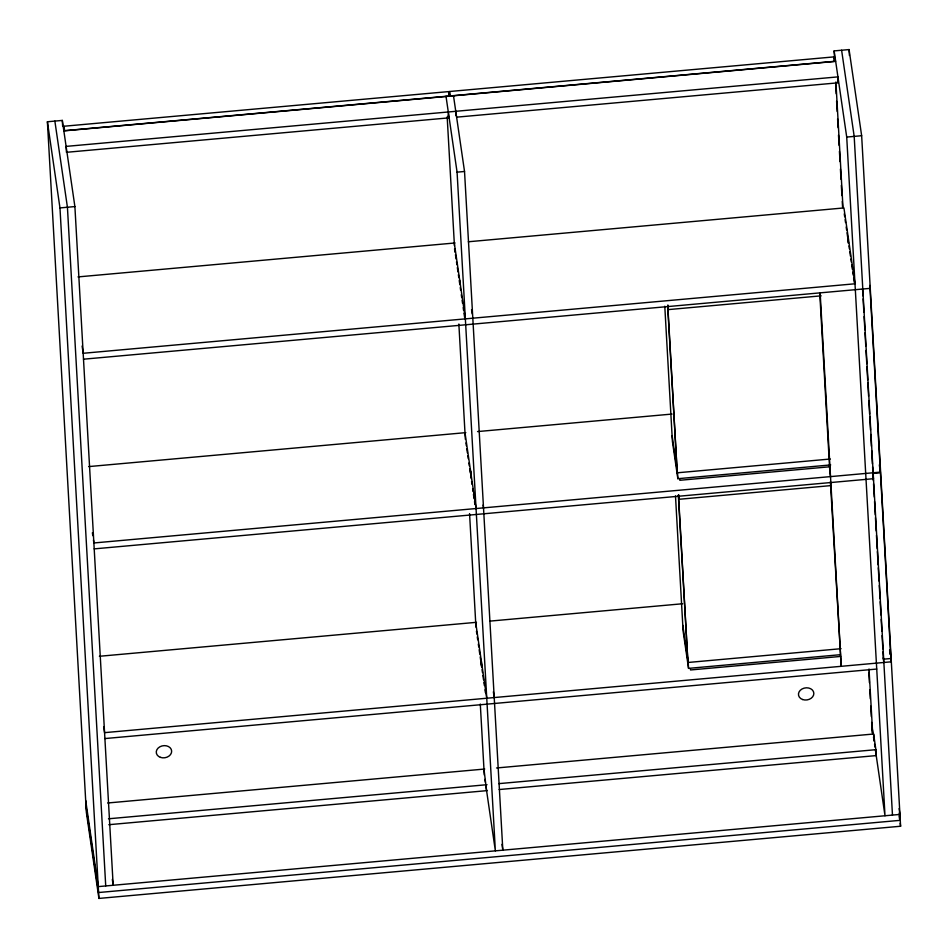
<?xml version="1.0" encoding="UTF-8"?>
<svg xmlns="http://www.w3.org/2000/svg" width="948" height="948" viewBox="0 0 948 948"><rect width="100%" height="100%" fill="white"/><g stroke="black" fill="none" stroke-linecap="round" stroke-linejoin="round"><path stroke-width="1.42" d="M834.738 61.265L834.145 50.908L849.076 49.569L861.649 135.718L900.6 826.241L98.924 898.431L86.351 812.282L47.4 121.759L62.319 120.42L74.892 206.569L113.179 885.278L112.326 879.436M64.227 130.67L63.978 126.238L448.605 91.6L449.281 96.163M449.459 91.518L834.098 56.88L834.761 61.454L450.134 96.092L449.459 91.518L449.719 95.949M63.824 130.729L835.65 61.217M447.8 96.305L64.642 130.812L63.978 126.238M449.411 117.813L66.443 152.308L66.111 146.395L837.937 76.883L838.269 82.796L456.782 117.149M47.4 121.759L59.973 207.92L74.892 206.569M446.01 96.317L457.078 172.157L464.532 171.481L502.831 850.178L501.978 844.348M834.145 50.908L846.718 137.069L861.649 135.718M77.997 276.911L455.076 242.961M468.324 241.764L843.933 207.932L855.001 283.784L83.175 353.284L82.109 345.996M83.507 359.197L870.252 288.346L869.826 285.419M667.676 305.315L668.304 309.605L821.169 295.835M88.697 466.594L465.824 432.632M477.555 431.577L672.061 414.063M672.085 435.582L677.512 472.779L830.377 459.01M664.785 306.216L672.416 441.484L677.844 478.693L830.709 464.923M829.879 466.772L679.846 480.281L679.692 479.238M883.026 651.809L883.441 659.18L890.907 658.516L880.431 472.791L872.966 473.467L873.381 480.837M94.208 548.88L873.487 478.693L873.072 475.778M678.377 494.998L679.005 499.288L830.401 485.649M99.398 656.277L476.477 622.315M489.737 621.13L682.69 603.746M682.785 625.265L688.212 662.462L841.077 648.693M675.486 495.899L683.117 631.167L688.544 668.376L839.94 654.736M840.58 656.443L690.547 669.963L690.393 668.921M104.908 738.563L876.734 669.051M107.681 802.992L484.748 769.029M496.539 767.975L873.606 734.013L875.893 749.678L876.225 755.592L499.158 789.542M108.487 818.788L487.035 784.695M498.826 783.64L875.893 749.678M108.819 824.701L487.367 790.608M841.611 50.232L854.184 136.393L892.471 815.09M837.854 79.952L838.269 82.796M844.265 213.845L844.692 216.76M845.118 219.675L845.545 222.59M846.185 226.975L846.611 229.89M847.026 232.805L848.519 243.02M848.946 245.923L849.372 248.85M849.799 251.753L850.439 256.138M850.866 259.053L851.292 261.98M851.707 264.883L852.347 269.268M852.773 272.183L853.2 275.098M853.627 278.013L854.267 282.397M879.329 464.864L880.431 472.791M872.729 469.876L873.155 472.791M889.639 649.807L890.267 654.156M889.615 650.079L890.255 654.476M890.682 657.402L891.321 661.799L104.576 732.65L103.723 726.82M883.192 657.9L883.856 662.474M899.083 808.585L899.936 814.415L98.26 886.617L85.687 800.468M899.202 813.029L900.268 820.328L98.592 892.53L86.019 806.369M899.107 816.015L899.534 818.942M900.173 823.314L900.6 826.241M872.444 729.605L873.084 733.989M873.511 736.916L874.139 741.289M874.566 744.192L874.992 747.131M875.395 749.892L885.005 815.766L846.718 137.069M829.856 472.057L830.519 476.631M453.476 95.641L464.532 171.481M448.214 115.04L448.629 117.884L448.297 111.971M471.559 309.593L472.187 313.895M454.293 243.032L465.35 318.872M454.625 248.933L455.04 251.801M455.455 254.668L456.083 258.97M456.498 261.838L456.924 264.705M457.339 267.573L457.967 271.875M458.382 274.742L458.808 277.61M459.223 280.478L459.638 283.334M460.254 287.505L460.669 290.372M461.297 294.674L461.712 297.542M462.126 300.409L462.553 303.277M463.181 307.579L463.596 310.446M464.01 313.314L464.639 317.616M483.101 505.011L483.516 507.879M464.994 432.703L476.05 508.555M465.954 442.917L466.369 445.785M466.783 448.653L467.411 452.954M467.826 455.822L468.253 458.69M468.881 462.991L469.296 465.847M469.71 468.715L470.338 473.016M471.156 478.621L470.409 469.841M471.571 481.489L471.997 484.357M472.625 488.658L473.04 491.526M473.455 494.394L474.083 498.695M474.51 501.563L474.924 504.419M493.375 691.827L494.216 697.562M475.695 622.386L486.751 698.226M476.441 631.167L476.856 634.034M477.282 636.902L477.697 639.77M478.325 644.071L478.74 646.939M479.155 649.795L479.783 654.096M480.209 656.964L480.624 659.832M481.039 662.699L481.667 667.001L481.335 661.088M482.07 669.738L482.485 672.606M482.899 675.474L483.527 679.775M483.954 682.643L484.369 685.511M484.997 689.8L485.412 692.668M483.966 769.101L486.585 790.679M484.938 779.386L485.364 782.301M485.791 785.217L495.366 850.854L457.078 172.157M54.865 121.095L67.427 207.245L105.726 885.942M92.383 532.764L92.809 535.679M93.449 540.052L93.876 542.967L880.384 472.116L869.909 286.403M849.076 49.569L849.408 55.482M862.538 288.559L862.953 295.918M863.118 298.869L863.865 312.141M864.114 316.561L864.86 329.821M865.026 332.772L865.773 346.032M866.022 350.464L866.768 363.724M866.934 366.675L867.693 379.935M867.858 382.885L868.605 396.146M868.854 400.566L869.6 413.838M869.766 416.788L870.513 430.048M870.762 434.468L871.425 446.259M871.674 450.679L872.433 463.951M872.598 466.902L872.93 472.791M873.546 483.788L874.293 497.048M874.542 501.468L875.288 514.74M875.454 517.691L876.213 530.951M876.462 535.371L877.208 548.643M877.374 551.582L878.121 564.854M878.286 567.805L879.033 581.065M879.282 585.485L880.028 598.757M880.194 601.696L880.953 614.968M881.202 619.388L881.865 631.178M882.114 635.598L882.861 648.87M848.093 240.081L848.259 243.032M873.606 734.013L873.949 739.926M835.899 81.966L842.997 207.648M869.02 668.98L872.729 734.368M834.098 56.88L834.347 61.312M835.674 84.917L836.183 93.781M836.598 101.152L837.179 111.485M837.594 118.867L838.091 127.719M838.506 135.09L839.099 145.423M839.43 151.325L840.011 161.658M840.426 169.04L841.006 179.362M841.338 185.275L841.919 195.596M842.251 201.497L842.594 207.411M868.818 672.25L869.399 682.584M869.814 689.966L870.311 698.818M870.726 706.189L871.307 716.522M871.65 722.423L872.231 732.757M820.15 292.861L841.22 666.314L830.389 481.655M819.736 292.719L829.891 472.803M668.056 305.173L668.304 309.605M677.512 472.779L677.844 478.693M678.756 494.856L679.005 499.288M688.212 662.462L688.544 668.376M667.819 306.05L677.239 473.028L667.653 305.837M678.519 495.733L687.94 662.711L678.353 495.52M455.763 111.307L456.012 115.739M470.635 471.417L470.966 477.318M459.709 280.17L459.958 284.601M481.11 659.524L481.442 665.437M448.605 91.6L448.783 94.551M447.172 116.888L454.436 245.651M454.602 248.613L454.791 251.872M458.856 324.026L465.361 439.362M469.556 513.591L475.955 627.149M480.292 704.032L484.298 775.014M62.319 120.42L62.663 126.333M59.973 207.92L98.924 898.431M160.413 757.357A7.726 6.079 -8.3 0 0 171.647 751.053A7.726 6.079 -8.3 0 0 159.821 746.823A7.726 6.079 -8.3 0 0 160.413 757.357M802.612 699.529A7.726 6.079 -8.3 0 0 813.834 693.225A7.726 6.079 -8.3 0 0 802.02 688.995A7.726 6.079 -8.3 0 0 802.612 699.529"/></g></svg>
